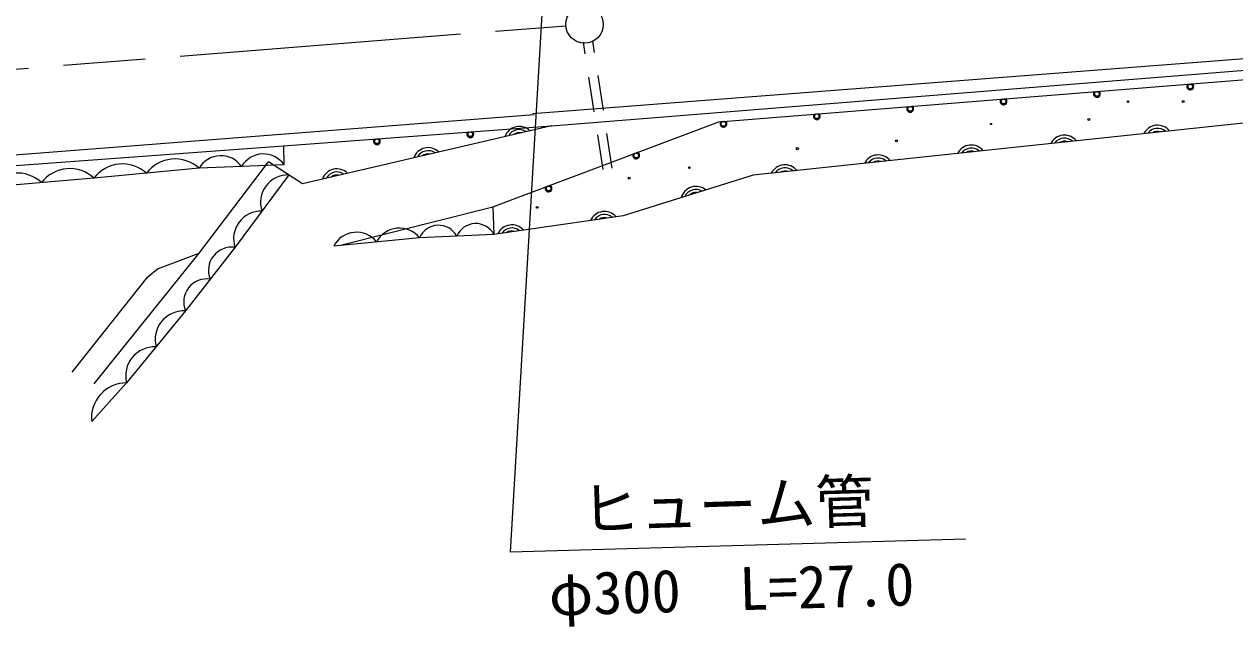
# Model space of a CAD drawing. Units: millimetres, scale not verified. Extents: x 40000 to 680000, y 20000 to 380000.
# Drawn here: x 255908 to 307608, y 246520 to 272260 of the extents above; entities that cross this region are included whole.
import ezdxf
from ezdxf.enums import TextEntityAlignment as Align

# ---------------------------------------------------------------- set-up
doc = ezdxf.new("R2010")
doc.units = ezdxf.units.MM
doc.header["$LTSCALE"] = 1000
doc.linetypes.add('CHAIN', pattern=[18.5, 12, -1.5, 3.5, -1.5])
for name, color, linetype, lineweight in [('M-BGD', 7, 'Continuous', 13), ('M-BMK', 2, 'CHAIN', 13), ('M-BMK-SRVR', 3, 'Continuous', 13), ('M-STR-HTXT', 7, 'Continuous', 13)]:
    doc.layers.add(name, color=color, linetype=linetype, lineweight=lineweight)
doc.styles.add('ＭＳ ゴシック', font='')
doc.styles.get('ＭＳ ゴシック').set_extended_font_data('MS Gothic')

msp = doc.modelspace()

# ---------------------------------------------------------------- linework, layer by layer
at = {"layer": 'M-BGD'}
for p, q in [((325039, 272106), (277620, 268430)), ((279780, 271486), (279856, 270992)), ((280175, 271547), (280251, 271053)), ((278434, 267922), (320091, 271268)), ((280008, 270004), (280235, 268521)), ((280403, 270065), (280631, 268582)), ((238659, 265360), (277691, 268408)), ((266975, 267063), (278434, 267922)), ((280387, 267533), (280614, 266050)), ((280782, 267593), (281010, 266111)), ((250597, 265868), (266975, 267063)), ((266975, 267063), (267003, 266256)), ((263382, 262481), (266345, 266376)), ((269355, 262804), (275926, 264460)), ((275926, 264460), (275968, 263281)), ((258895, 256893), (263382, 262481))]:
    msp.add_line(p, q, dxfattribs=at)
for points in [[(275926, 264460), (285572, 268096), (308268, 269908), (324176, 271252), (326949, 271346)], [(325155, 269862), (287040, 265811), (281486, 264080), (275968, 263281)], [(278434, 267922), (267787, 265447), (266345, 266376)], [(267003, 266256), (263374, 266104), (258886, 265680), (254411, 265304), (249797, 264884), (245358, 264447), (237509, 263671)], [(267203, 265823), (264912, 262729), (262793, 260012), (260282, 256938), (258790, 255282)], [(275968, 263281), (272791, 263135), (269128, 262783)], [(257963, 257401), (261181, 261465), (261604, 261804), (263382, 262481)]]:
    msp.add_lwpolyline(points, dxfattribs=at)
for centre, radius in [((301720, 269280), 100), ((301720, 269280), 100), ((301720, 269280), 100), ((301720, 269280), 100), ((305707, 269598), 100), ((305707, 269598), 100), ((305707, 269598), 100), ((305707, 269598), 100), ((297733, 268962), 100), ((297733, 268962), 100), ((297733, 268962), 100), ((297733, 268962), 100), ((303044, 268951), 33.8), ((305405, 268961), 42), ((289758, 268325), 100), ((289758, 268325), 100), ((289758, 268325), 100), ((289758, 268325), 100), ((293745, 268643), 100), ((293745, 268643), 100), ((293745, 268643), 100), ((293745, 268643), 100), ((285771, 268007), 100), ((285771, 268007), 100), ((285771, 268007), 100), ((285771, 268007), 100), ((297196, 267995), 23.3), ((301371, 268189), 40.3), ((270971, 267258), 100), ((270971, 267258), 100), ((270971, 267258), 100), ((270971, 267258), 100), ((274960, 267557), 100), ((274960, 267557), 100), ((274960, 267557), 100), ((274960, 267557), 100), ((293157, 267278), 37.6), ((288923, 266939), 51.7), ((282045, 266654), 100), ((282045, 266654), 100), ((282045, 266654), 100), ((282045, 266654), 100), ((284317, 266130), 33.6), ((278302, 265243), 100), ((278302, 265243), 100), ((278302, 265243), 100), ((278302, 265243), 100), ((281746, 265678), 43.2), ((277820, 264436), 41.1)]:
    msp.add_circle(centre, radius, dxfattribs=at)
for centre, radius, start, end in [((301720, 269280), 145, 138.1671, 50.9615), ((301720, 269280), 116, 119.7178, 69.4108), ((305707, 269598), 145, 138.1671, 50.9615), ((305707, 269598), 116, 119.7178, 69.4108), ((297733, 268962), 145, 138.1671, 50.9615), ((297733, 268962), 116, 119.7178, 69.4108), ((289758, 268325), 145, 138.1671, 50.9615), ((289758, 268325), 116, 119.7178, 69.4108), ((293745, 268643), 145, 138.1671, 50.9615), ((293745, 268643), 116, 119.7178, 69.4108), ((277053, 267238), 654, 45.8698, 160.3117), ((285771, 268007), 145, 138.1671, 50.9615), ((285771, 268007), 116, 119.7178, 69.4108), ((304310, 267290), 654, 38.8454, 153.2873), ((304310, 267290), 523, 48.6567, 143.476), ((270971, 267258), 145, 137.8903, 50.6846), ((270971, 267258), 116, 119.4409, 69.1339), ((274960, 267557), 145, 137.8903, 50.6846), ((274960, 267557), 116, 119.4409, 69.1339), ((277053, 267238), 523, 55.6811, 150.5004), ((277053, 267238), 392, 77.5575, 128.624), ((300332, 266868), 654, 38.8454, 153.2873), ((300332, 266868), 523, 48.6567, 143.476), ((304310, 267290), 392, 70.5331, 121.5996), ((273157, 266332), 654, 45.8698, 160.3117), ((273157, 266332), 523, 55.6811, 150.5004), ((282045, 266654), 145, 154.2575, 67.0519), ((282045, 266654), 116, 135.8082, 85.5012), ((296354, 266445), 654, 38.8454, 153.2873), ((296354, 266445), 523, 48.6567, 143.476), ((296354, 266445), 392, 70.5331, 121.5996), ((300332, 266868), 392, 70.5331, 121.5996), ((260104, 264771), 1520, 47.5496, 143.258), ((262348, 264983), 1520, 47.5496, 143.258), ((264305, 265568), 1075, 34.7196, 150.0642), ((266120, 265644), 1075, 34.7196, 150.0642), ((273157, 266332), 392, 77.5575, 128.624), ((288399, 265599), 654, 38.8454, 153.2873), ((292377, 266022), 654, 38.8454, 153.2873), ((292377, 266022), 523, 48.6567, 143.476), ((292377, 266022), 392, 70.5331, 121.5996), ((255615, 264391), 1511, 46.793, 142.8114), ((257852, 264579), 1511, 46.793, 142.8114), ((267174, 264647), 1176, 88.5847, 198.3894), ((269261, 265426), 654, 45.8698, 160.3117), ((269261, 265426), 523, 55.6811, 150.5004), ((269261, 265426), 392, 77.5575, 128.624), ((288399, 265599), 523, 48.6567, 143.476), ((288399, 265599), 392, 70.5331, 121.5996), ((278302, 265243), 145, 154.2575, 67.0519), ((278302, 265243), 116, 135.8082, 85.5012), ((284596, 264678), 654, 50.0935, 164.5353), ((284596, 264678), 523, 59.9047, 154.7241), ((284596, 264678), 392, 81.7812, 132.8476), ((266028, 263100), 1176, 88.5847, 198.3894), ((280692, 263607), 654, 41.0196, 155.4614), ((273602, 262789), 882, 28.3036, 156.9412), ((275191, 262862), 882, 28.3036, 156.9412), ((276734, 263034), 654, 41.0196, 155.4614), ((280692, 263607), 523, 50.8308, 145.6502), ((280692, 263607), 392, 72.7073, 123.7738), ((270100, 262278), 1096, 38.4335, 152.5367), ((271932, 262454), 1096, 38.4335, 152.5367), ((276734, 263034), 523, 50.8308, 145.6502), ((276734, 263034), 392, 72.7073, 123.7738), ((264770, 261747), 992, 81.7758, 202.3062), ((263711, 260389), 992, 81.7758, 202.3062), ((262734, 258779), 1235, 87.2823, 194.2498), ((261479, 257242), 1235, 87.2823, 194.2498), ((260273, 255446), 1492, 89.643, 186.313)]:
    msp.add_arc(centre, radius, start, end, dxfattribs=at)
at = {"layer": 'M-BMK'}
msp.add_line((244132, 269445), (279040, 272196), dxfattribs=at)
at = {"layer": 'M-BMK-SRVR'}
msp.add_circle((279838, 272249), 800, dxfattribs=at)
at = {"layer": 'M-STR-HTXT'}
for p, q in [((276676, 249708), (278384, 278599)), ((296110, 250263), (276676, 249708))]:
    msp.add_line(p, q, dxfattribs=at)

# ---------------------------------------------------------------- texts
at = {"layer": 'M-STR-HTXT', "style": 'ＭＳ ゴシック'}
for s, rotation, p in [('ヒューム管', 1.711, (285947, 251723)), ('φ300\u3000L=27.0', 1.633, (286115, 248133))]:
    msp.add_text(s, height=1833, rotation=rotation, dxfattribs=at).set_placement(p, align=Align.MIDDLE_CENTER)

doc.saveas('drawing.dxf')
